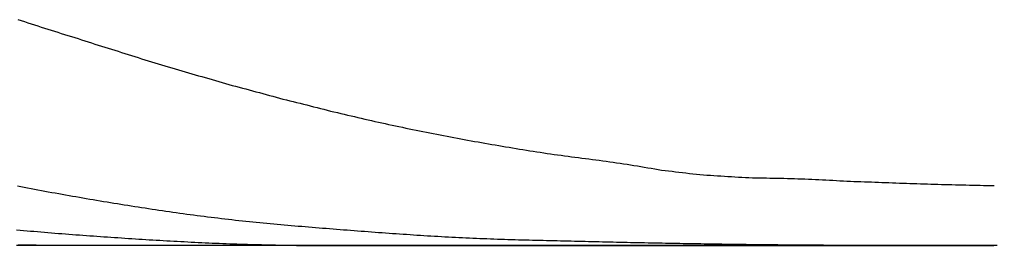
# Model space of a CAD drawing. Extents: x -4 to 218, y 0 to 27.
# Drawn here: x 51.65 to 79.44, y 0 to 6.46 of the extents above; entities that cross this region are included whole.
import ezdxf

# ---------------------------------------------------------------- set-up
doc = ezdxf.new("R2010")
doc.units = 0
doc.header["$MEASUREMENT"] = 0
doc.layers.add('Buttocks', color=7, linetype='Continuous')

msp = doc.modelspace()

# ---------------------------------------------------------------- linework, layer by layer
at = {"layer": 'Buttocks', "color": 135}
for points in [[(51.60164, 6.4605), (51.69675, 6.42939), (51.79193, 6.39837), (51.88705, 6.36746), (51.98225, 6.33663), (52.07732, 6.30594), (52.17262, 6.27527), (52.26783, 6.24471), (52.36306, 6.21425), (52.45835, 6.18383), (52.55373, 6.15346), (52.64898, 6.12319), (52.7443, 6.09294), (52.83968, 6.06271), (52.93497, 6.03253), (53.03031, 6.00235), (53.12566, 5.97217), (53.22103, 5.94199), (53.31631, 5.91182), (53.41163, 5.88161), (53.50694, 5.85134), (53.60202, 5.82104), (53.69704, 5.7905), (53.79147, 5.75828), (53.88719, 5.72789), (53.98289, 5.69808), (54.07845, 5.66846), (54.17401, 5.63891), (54.2696, 5.60937), (54.36518, 5.57985), (54.46073, 5.55034), (54.55627, 5.52081), (54.65181, 5.49124), (54.74729, 5.46164), (54.84275, 5.43196), (54.93812, 5.40217), (55.03331, 5.37212), (55.12737, 5.33996), (55.22305, 5.30909), (55.3189, 5.27959), (55.41457, 5.25043), (55.51036, 5.2214), (55.6061, 5.19248), (55.70187, 5.16365), (55.79765, 5.13488), (55.89345, 5.10617), (55.98922, 5.07752), (56.08499, 5.04894), (56.18085, 5.02041), (56.27669, 4.99198), (56.3725, 4.96373), (56.46821, 4.93675), (56.56483, 4.90943), (56.6612, 4.88157), (56.75727, 4.8537), (56.85332, 4.82578), (56.9494, 4.79785), (57.04543, 4.76993), (57.14148, 4.74203), (57.23751, 4.71415), (57.33355, 4.68632), (57.42962, 4.65855), (57.52571, 4.63087), (57.62176, 4.60337), (57.71783, 4.57621), (57.8143, 4.55209), (57.91171, 4.52749), (58.00856, 4.50162), (58.10511, 4.47551), (58.20169, 4.44922), (58.29824, 4.42285), (58.39464, 4.39646), (58.49108, 4.37), (58.58749, 4.34352), (58.68394, 4.31702), (58.7804, 4.2905), (58.87676, 4.26403), (58.97306, 4.23762), (59.06936, 4.21132), (59.1658, 4.18652), (59.26346, 4.16288), (59.36074, 4.13866), (59.45779, 4.11434), (59.55482, 4.08993), (59.65179, 4.06547), (59.74883, 4.04095), (59.84572, 4.01642), (59.94269, 3.99183), (60.03952, 3.96724), (60.13647, 3.94257), (60.23331, 3.91789), (60.33015, 3.89314), (60.42692, 3.86828), (60.52335, 3.84312), (60.62108, 3.82008), (60.71856, 3.79727), (60.81598, 3.77453), (60.9134, 3.75181), (61.01081, 3.72911), (61.10823, 3.70641), (61.20565, 3.68373), (61.30307, 3.66105), (61.40047, 3.63838), (61.49782, 3.61572), (61.59515, 3.59306), (61.69257, 3.57038), (61.7897, 3.54774), (61.88712, 3.52572), (61.98517, 3.50473), (62.08303, 3.48377), (62.18092, 3.46281), (62.27877, 3.44187), (62.37655, 3.42095), (62.47438, 3.40003), (62.57218, 3.37913), (62.6699, 3.35827), (62.76775, 3.3374), (62.86558, 3.31657), (62.96331, 3.29581), (63.06097, 3.27515), (63.15852, 3.25477), (63.25714, 3.23673), (63.35555, 3.21804), (63.45389, 3.19918), (63.55219, 3.18024), (63.65043, 3.16128), (63.74858, 3.14232), (63.84677, 3.12333), (63.94493, 3.10435), (64.04317, 3.08536), (64.14133, 3.0664), (64.23947, 3.04748), (64.33765, 3.0286), (64.43565, 3.00988), (64.53345, 2.99174), (64.63274, 2.97612), (64.73148, 2.95935), (64.8299, 2.94249), (64.92867, 2.92552), (65.02725, 2.90858), (65.1259, 2.89163), (65.22449, 2.87472), (65.3231, 2.85784), (65.42159, 2.84103), (65.52023, 2.82426), (65.61881, 2.80756), (65.7175, 2.79094), (65.8161, 2.77444), (65.91473, 2.75806), (66.01337, 2.74185), (66.11218, 2.72578), (66.21088, 2.70993), (66.30962, 2.69428), (66.40836, 2.67887), (66.50729, 2.66368), (66.60609, 2.64878), (66.70499, 2.63415), (66.80386, 2.61982), (66.90308, 2.60574), (67.00204, 2.59198), (67.10114, 2.57849), (67.20021, 2.56528), (67.29939, 2.55228), (67.39857, 2.53948), (67.49782, 2.5268), (67.59707, 2.51417), (67.69628, 2.50155), (67.79553, 2.48887), (67.89475, 2.47609), (67.99372, 2.4632), (68.09297, 2.45009), (68.19212, 2.43678), (68.29123, 2.42324), (68.39035, 2.40942), (68.4892, 2.39536), (68.58824, 2.38098), (68.68724, 2.3663), (68.78617, 2.35137), (68.88505, 2.33622), (68.98383, 2.32086), (69.0826, 2.3053), (69.18134, 2.28956), (69.27999, 2.27364), (69.3788, 2.2575), (69.47728, 2.24121), (69.57584, 2.22466), (69.67448, 2.20777), (69.77267, 2.19042), (69.87073, 2.17184), (69.96987, 2.15736), (70.06927, 2.14493), (70.16858, 2.13299), (70.26798, 2.12125), (70.36744, 2.10961), (70.4668, 2.09802), (70.56613, 2.08642), (70.6652, 2.07478), (70.76453, 2.0629), (70.86373, 2.05073), (70.96302, 2.0391), (71.06247, 2.02929), (71.16238, 2.02107), (71.26223, 2.01373), (71.36192, 2.00686), (71.46175, 2.00023), (71.56177, 1.99378), (71.6615, 1.98749), (71.76141, 1.98129), (71.86121, 1.9752), (71.96102, 1.96919), (72.06078, 1.96326), (72.16056, 1.9574), (72.26031, 1.95164), (72.36012, 1.94597), (72.45979, 1.94052), (72.55966, 1.93689), (72.65981, 1.93532), (72.75995, 1.93383), (72.86001, 1.9323), (72.96013, 1.93069), (73.06013, 1.92898), (73.16008, 1.92716), (73.26009, 1.92521), (73.36014, 1.92313), (73.46014, 1.92089), (73.5601, 1.91848), (73.66003, 1.91589), (73.76004, 1.91309), (73.85998, 1.91006), (73.95996, 1.90677), (74.05988, 1.90318), (74.15977, 1.89929), (74.25967, 1.89511), (74.35963, 1.89065), (74.4595, 1.88594), (74.55933, 1.88099), (74.6591, 1.87582), (74.75909, 1.87043), (74.85892, 1.86485), (74.95863, 1.85913), (75.05837, 1.85329), (75.15821, 1.84742), (75.25783, 1.84177), (75.3575, 1.83742), (75.45771, 1.83462), (75.55774, 1.83121), (75.65788, 1.82752), (75.75803, 1.82373), (75.85797, 1.81989), (75.95791, 1.81603), (76.05782, 1.81216), (76.15784, 1.80828), (76.25768, 1.80443), (76.3577, 1.80059), (76.45764, 1.79678), (76.55748, 1.79301), (76.65746, 1.78928), (76.75735, 1.7856), (76.85732, 1.78199), (76.95726, 1.77845), (77.0572, 1.775), (77.15724, 1.77164), (77.25715, 1.76838), (77.35706, 1.76523), (77.45704, 1.76216), (77.55695, 1.7592), (77.65691, 1.75633), (77.75684, 1.75355), (77.8568, 1.75086), (77.9568, 1.74825), (78.05678, 1.74572), (78.15669, 1.74325), (78.25665, 1.74084), (78.35673, 1.73848), (78.4567, 1.73615), (78.55676, 1.73385), (78.65673, 1.73157), (78.75677, 1.72931), (78.85676, 1.72707), (78.95675, 1.72485), (79.05674, 1.72266), (79.1568, 1.72049), (79.2568, 1.71834), (79.35677, 1.71623), (79.4567, 1.71415)], [(79.48637, 0), (79.38634, 0), (79.28645, 0), (79.18632, 0), (79.08628, 0), (78.98638, 0), (78.88629, 0), (78.78634, 0), (78.68627, 0), (78.58628, 0), (78.4863, 0), (78.38631, 0), (78.28631, 0), (78.18616, 0), (78.08623, 0), (77.98616, 0), (77.88623, 0), (77.78617, 0), (77.68632, 0), (77.58634, 0), (77.48613, 0), (77.38604, 0), (77.28617, 0), (77.18613, 0), (77.08615, 0), (76.98632, 0), (76.88615, 0), (76.786, 0), (76.6861, 0), (76.58614, 0), (76.48598, 0), (76.38598, 0), (76.28603, 0), (76.18613, 0), (76.08604, 0), (76.0434, 0), (75.98532, 0.00015), (75.88571, 0.00048), (75.7859, 0.00084), (75.68599, 0.00122), (75.58597, 0.00162), (75.48611, 0.00204), (75.38611, 0.00247), (75.28609, 0.00291), (75.18599, 0.00337), (75.08614, 0.00385), (74.98617, 0.00434), (74.88614, 0.00484), (74.78621, 0.00537), (74.68615, 0.00591), (74.58601, 0.00647), (74.48622, 0.00706), (74.38617, 0.00767), (74.28618, 0.0083), (74.18624, 0.00897), (74.08607, 0.00967), (73.98607, 0.01039), (73.88616, 0.01115), (73.78605, 0.01193), (73.68596, 0.01274), (73.58603, 0.01357), (73.48596, 0.01443), (73.38612, 0.01531), (73.28601, 0.01622), (73.18602, 0.01714), (73.08585, 0.01809), (72.98574, 0.01904), (72.88549, 0.02), (72.78539, 0.02098), (72.68576, 0.02209), (72.58596, 0.02329), (72.48598, 0.02454), (72.3859, 0.02582), (72.28606, 0.02712), (72.18601, 0.02845), (72.08597, 0.0298), (71.98611, 0.03116), (71.88614, 0.03256), (71.78618, 0.03397), (71.686, 0.03541), (71.58602, 0.03688), (71.48603, 0.03836), (71.38609, 0.03988), (71.28621, 0.04142), (71.18613, 0.043), (71.08604, 0.0446), (70.98606, 0.04624), (70.886, 0.0479), (70.78606, 0.04958), (70.68609, 0.05128), (70.58617, 0.053), (70.48614, 0.05475), (70.3862, 0.05651), (70.28599, 0.05828), (70.18624, 0.06006), (70.08626, 0.06185), (69.98599, 0.06365), (69.88609, 0.06543), (69.78562, 0.06719), (69.68571, 0.06893), (69.58565, 0.07077), (69.48602, 0.07277), (69.38601, 0.07485), (69.28592, 0.07699), (69.18617, 0.07916), (69.08632, 0.08135), (68.98618, 0.08356), (68.88632, 0.08578), (68.78616, 0.08803), (68.68643, 0.09027), (68.58638, 0.09254), (68.48641, 0.09481), (68.38646, 0.09709), (68.28636, 0.09939), (68.18637, 0.10169), (68.08637, 0.104), (67.9865, 0.10633), (67.88654, 0.10866), (67.78649, 0.11101), (67.68652, 0.11338), (67.58659, 0.11575), (67.48644, 0.11814), (67.38658, 0.12054), (67.28674, 0.12295), (67.18673, 0.12538), (67.08675, 0.12782), (66.98663, 0.13027), (66.8867, 0.13274), (66.78684, 0.13521), (66.68661, 0.1377), (66.58701, 0.1402), (66.48682, 0.14272), (66.38686, 0.14526), (66.28687, 0.14782), (66.18699, 0.1504), (66.08675, 0.15302), (65.9871, 0.15565), (65.88683, 0.15836), (65.78687, 0.16111), (65.68678, 0.16397), (65.58676, 0.16698), (65.48663, 0.17024), (65.38676, 0.1737), (65.28693, 0.17717), (65.18713, 0.18058), (65.08706, 0.18404), (64.98731, 0.1876), (64.88741, 0.19131), (64.78738, 0.1952), (64.68741, 0.19926), (64.5875, 0.20352), (64.48779, 0.20796), (64.38799, 0.21261), (64.28794, 0.21747), (64.18813, 0.22247), (64.08826, 0.22761), (63.98835, 0.23286), (63.88866, 0.2382), (63.78844, 0.24365), (63.68882, 0.24915), (63.58882, 0.25475), (63.4888, 0.2604), (63.38873, 0.26612), (63.28872, 0.27186), (63.18911, 0.27813), (63.08953, 0.2848), (62.98983, 0.29154), (62.89016, 0.29832), (62.79051, 0.30512), (62.69074, 0.31194), (62.59083, 0.31879), (62.49117, 0.32563), (62.3912, 0.33251), (62.29136, 0.3394), (62.19169, 0.34631), (62.09162, 0.35329), (61.99181, 0.3604), (61.89204, 0.36777), (61.79253, 0.37525), (61.69287, 0.38274), (61.59315, 0.39026), (61.4936, 0.39778), (61.39384, 0.40533), (61.29411, 0.41289), (61.19439, 0.42047), (61.09459, 0.42808), (60.99496, 0.43571), (60.89522, 0.44339), (60.7953, 0.45113), (60.6957, 0.4589), (60.59583, 0.46673), (60.49622, 0.47458), (60.39633, 0.48249), (60.29689, 0.49043), (60.19718, 0.49849), (60.09747, 0.50665), (59.99779, 0.5149), (59.89826, 0.52321), (59.79869, 0.53159), (59.69885, 0.54002), (59.59925, 0.54846), (59.49971, 0.55692), (59.40008, 0.5654), (59.30025, 0.57391), (59.20062, 0.5824), (59.10081, 0.59094), (59.00117, 0.60005), (58.90198, 0.60966), (58.80258, 0.61943), (58.70291, 0.62928), (58.60364, 0.63913), (58.50391, 0.64905), (58.40457, 0.65895), (58.30496, 0.6689), (58.20544, 0.67885), (58.10581, 0.68884), (58.00605, 0.69888), (57.90649, 0.709), (57.80706, 0.72024), (57.70802, 0.73187), (57.60881, 0.74356), (57.50955, 0.75531), (57.41023, 0.7671), (57.31087, 0.77894), (57.21149, 0.79085), (57.11229, 0.80282), (57.0131, 0.81488), (56.91357, 0.82713), (56.81427, 0.83956), (56.71518, 0.8522), (56.61571, 0.86516), (56.51675, 0.87831), (56.4177, 0.89165), (56.31848, 0.90522), (56.21968, 0.91899), (56.12045, 0.93304), (56.02163, 0.94721), (55.92292, 0.96149), (55.82378, 0.97592), (55.7251, 0.99034), (55.62592, 1.00488), (55.52703, 1.01941), (55.42791, 1.03402), (55.32915, 1.0486), (55.22975, 1.06332), (55.13087, 1.07805), (55.03228, 1.09362), (54.93357, 1.10962), (54.83509, 1.12558), (54.73639, 1.14156), (54.63772, 1.15754), (54.53916, 1.17349), (54.44011, 1.18953), (54.34134, 1.20551), (54.24273, 1.22147), (54.14398, 1.23744), (54.04498, 1.25346), (53.94582, 1.2695), (53.84745, 1.28579), (53.74895, 1.30277), (53.65062, 1.31988), (53.55212, 1.33707), (53.45393, 1.35425), (53.35528, 1.37152), (53.25659, 1.38881), (53.15827, 1.40605), (53.05973, 1.42334), (52.96128, 1.44061), (52.86262, 1.45793), (52.764, 1.47527), (52.66563, 1.49268), (52.56702, 1.51036), (52.46873, 1.52828), (52.37061, 1.54646), (52.27214, 1.56489), (52.17412, 1.58337), (52.07578, 1.60199), (51.97753, 1.62066), (51.87921, 1.63938), (51.78099, 1.6581), (51.68252, 1.67688), (51.58464, 1.69556)], [(51.56175, 0.45155), (51.66142, 0.44252), (51.76093, 0.43351), (51.86064, 0.4245), (51.96022, 0.41551), (52.05982, 0.40653), (52.15938, 0.39756), (52.25895, 0.3886), (52.35841, 0.37966), (52.45746, 0.37077), (52.55761, 0.36323), (52.65761, 0.35568), (52.75739, 0.34815), (52.85716, 0.34061), (52.95684, 0.33307), (53.0565, 0.32554), (53.1563, 0.31799), (53.25603, 0.31046), (53.35582, 0.30292), (53.45548, 0.2954), (53.55511, 0.28788), (53.65482, 0.28037), (53.75439, 0.27289), (53.85392, 0.26548), (53.95374, 0.25844), (54.05351, 0.25178), (54.15349, 0.2451), (54.25322, 0.23844), (54.35325, 0.23177), (54.45304, 0.22512), (54.55283, 0.21848), (54.65258, 0.21185), (54.75234, 0.20523), (54.85202, 0.19864), (54.95187, 0.19206), (55.05168, 0.18552), (55.15126, 0.17907), (55.25101, 0.17274), (55.35071, 0.16664), (55.45063, 0.16078), (55.55057, 0.15505), (55.65051, 0.1494), (55.75026, 0.1438), (55.85028, 0.13822), (55.95028, 0.13268), (56.04992, 0.12719), (56.14976, 0.12172), (56.24984, 0.11628), (56.34951, 0.1109), (56.44933, 0.10559), (56.54902, 0.10037), (56.64919, 0.09527), (56.74901, 0.09035), (56.84888, 0.08562), (56.94884, 0.08111), (57.04877, 0.0768), (57.14877, 0.07267), (57.24868, 0.06867), (57.34855, 0.06475), (57.44839, 0.0609), (57.54837, 0.05705), (57.64828, 0.05317), (57.74793, 0.04927), (57.84816, 0.04549), (57.94813, 0.042), (58.04818, 0.03882), (58.14809, 0.03592), (58.24816, 0.03319), (58.34826, 0.0306), (58.44811, 0.02809), (58.54805, 0.02566), (58.64813, 0.02327), (58.74798, 0.02093), (58.84793, 0.01864), (58.94788, 0.01639), (59.04744, 0.01421), (59.14765, 0.0124), (59.24777, 0.01076), (59.3478, 0.00911), (59.44794, 0.00745), (59.54793, 0.0058), (59.64798, 0.00414), (59.74804, 0.00249), (59.84795, 0.00084), (59.89853, 0), (59.94754, 0), (60.04771, 0), (60.14775, 0), (60.24783, 0), (60.34778, 0), (60.44801, 0), (60.54787, 0), (60.64793, 0), (60.74797, 0), (60.84817, 0), (60.94801, 0), (61.04803, 0), (61.14807, 0), (61.24803, 0), (61.34809, 0), (61.44809, 0), (61.54816, 0), (61.64812, 0), (61.74809, 0), (61.84811, 0), (61.94815, 0), (62.04813, 0), (62.14811, 0), (62.24817, 0), (62.34816, 0), (62.44817, 0), (62.54808, 0), (62.6481, 0), (62.74808, 0), (62.8482, 0), (62.94818, 0), (63.04818, 0), (63.14817, 0), (63.24818, 0), (63.34818, 0), (63.4482, 0), (63.54826, 0), (63.6482, 0), (63.74836, 0), (63.8483, 0), (63.94831, 0), (64.04831, 0), (64.14837, 0), (64.24836, 0), (64.34839, 0), (64.44828, 0), (64.54836, 0), (64.64828, 0), (64.74832, 0), (64.84832, 0), (64.94839, 0), (65.04842, 0), (65.14843, 0), (65.24854, 0), (65.34845, 0), (65.44839, 0), (65.54841, 0), (65.64832, 0), (65.7485, 0), (65.8485, 0), (65.94847, 0), (66.04852, 0), (66.14848, 0), (66.2485, 0), (66.3484, 0), (66.44842, 0), (66.54848, 0), (66.64853, 0), (66.74857, 0), (66.84853, 0), (66.94843, 0), (67.0485, 0), (67.14861, 0), (67.24852, 0), (67.3487, 0), (67.44855, 0), (67.54852, 0), (67.64862, 0), (67.74858, 0), (67.84867, 0), (67.94868, 0), (68.04864, 0), (68.1486, 0), (68.24866, 0), (68.34861, 0), (68.44865, 0), (68.54869, 0), (68.64867, 0), (68.74867, 0), (68.84872, 0), (68.94867, 0), (69.04874, 0), (69.14867, 0), (69.24875, 0), (69.34877, 0), (69.44862, 0), (69.54859, 0), (69.64862, 0), (69.74866, 0), (69.84858, 0), (69.94856, 0), (70.04864, 0), (70.14875, 0), (70.24866, 0), (70.34859, 0), (70.44881, 0), (70.54865, 0), (70.64864, 0), (70.7487, 0), (70.84869, 0), (70.9487, 0), (71.04868, 0), (71.14873, 0), (71.24873, 0), (71.34881, 0), (71.44882, 0), (71.54882, 0), (71.64875, 0), (71.74891, 0), (71.84895, 0), (71.94886, 0), (72.04887, 0), (72.1488, 0), (72.24889, 0), (72.34895, 0), (72.44887, 0), (72.54891, 0), (72.64896, 0), (72.74895, 0), (72.84898, 0), (72.94902, 0), (73.04903, 0), (73.14898, 0), (73.24908, 0), (73.34903, 0), (73.44907, 0), (73.549, 0), (73.64901, 0), (73.74908, 0), (73.8491, 0), (73.94907, 0), (74.04898, 0), (74.14898, 0), (74.24905, 0), (74.34913, 0), (74.44912, 0), (74.54914, 0), (74.64919, 0), (74.74918, 0), (74.84912, 0), (74.94913, 0), (75.04919, 0), (75.14914, 0), (75.24918, 0), (75.34923, 0), (75.44917, 0), (75.54921, 0), (75.6492, 0), (75.74922, 0), (75.84917, 0), (75.94923, 0), (76.04926, 0), (76.14923, 0), (76.2492, 0), (76.34929, 0), (76.44933, 0), (76.54929, 0), (76.64927, 0), (76.74926, 0), (76.84936, 0), (76.94933, 0), (77.04936, 0), (77.14935, 0), (77.2493, 0), (77.34936, 0), (77.44944, 0), (77.54931, 0), (77.6495, 0), (77.74945, 0), (77.84939, 0), (77.9494, 0), (78.04936, 0), (78.14946, 0), (78.24944, 0), (78.34943, 0), (78.44939, 0), (78.54939, 0), (78.64944, 0), (78.74947, 0), (78.84949, 0), (78.9494, 0), (79.04951, 0), (79.14947, 0), (79.24942, 0), (79.34949, 0), (79.44955, 0)], [(79.46127, 0), (79.36135, 0), (79.2613, 0), (79.16113, 0), (79.06113, 0), (78.96135, 0), (78.86128, 0), (78.76125, 0), (78.66126, 0), (78.5611, 0), (78.46101, 0), (78.3613, 0), (78.26116, 0), (78.16101, 0), (78.06104, 0), (77.9611, 0), (77.86107, 0), (77.76109, 0), (77.66121, 0), (77.56104, 0), (77.46092, 0), (77.36106, 0), (77.26089, 0), (77.16077, 0), (77.06084, 0), (76.96077, 0), (76.86071, 0), (76.76088, 0), (76.66089, 0), (76.56092, 0), (76.46073, 0), (76.3608, 0), (76.26068, 0), (76.1608, 0), (76.06066, 0), (75.9609, 0), (75.86063, 0), (75.76067, 0), (75.66058, 0), (75.56068, 0), (75.46069, 0), (75.36068, 0), (75.26057, 0), (75.16071, 0), (75.06062, 0), (74.96038, 0), (74.86039, 0), (74.76054, 0), (74.6606, 0), (74.56042, 0), (74.46036, 0), (74.36034, 0), (74.2604, 0), (74.16028, 0), (74.06052, 0), (73.96046, 0), (73.86028, 0), (73.76028, 0), (73.66042, 0), (73.56033, 0), (73.46023, 0), (73.36032, 0), (73.26034, 0), (73.16026, 0), (73.06011, 0), (72.96008, 0), (72.86012, 0), (72.76012, 0), (72.66008, 0), (72.56013, 0), (72.45995, 0), (72.36014, 0), (72.25996, 0), (72.16013, 0), (72.06002, 0), (71.96003, 0), (71.85989, 0), (71.75997, 0), (71.65997, 0), (71.55988, 0), (71.45988, 0), (71.3599, 0), (71.2598, 0), (71.15986, 0), (71.05979, 0), (70.95977, 0), (70.85992, 0), (70.75977, 0), (70.65967, 0), (70.55988, 0), (70.45972, 0), (70.35973, 0), (70.25975, 0), (70.15987, 0), (70.05981, 0), (69.9597, 0), (69.85972, 0), (69.75964, 0), (69.65966, 0), (69.55965, 0), (69.45959, 0), (69.35957, 0), (69.25948, 0), (69.15953, 0), (69.05962, 0), (68.95953, 0), (68.85968, 0), (68.75951, 0), (68.65939, 0), (68.55946, 0), (68.45943, 0), (68.35937, 0), (68.25951, 0), (68.15934, 0), (68.05941, 0), (67.95911, 0), (67.8593, 0), (67.75938, 0), (67.65937, 0), (67.5593, 0), (67.4593, 0), (67.35918, 0), (67.25943, 0), (67.15917, 0), (67.05909, 0), (66.95928, 0), (66.85912, 0), (66.75909, 0), (66.65929, 0), (66.55895, 0), (66.45915, 0), (66.35909, 0), (66.25909, 0), (66.159, 0), (66.05894, 0), (65.95893, 0), (65.85914, 0), (65.75909, 0), (65.65904, 0), (65.55896, 0), (65.45901, 0), (65.35885, 0), (65.25888, 0), (65.15867, 0), (65.05888, 0), (64.95866, 0), (64.85894, 0), (64.75866, 0), (64.65871, 0), (64.5589, 0), (64.45867, 0), (64.3588, 0), (64.2588, 0), (64.15865, 0), (64.05874, 0), (63.95868, 0), (63.85865, 0), (63.75864, 0), (63.65847, 0), (63.55874, 0), (63.45855, 0), (63.35863, 0), (63.25846, 0), (63.15857, 0), (63.05836, 0), (62.95836, 0), (62.85843, 0), (62.75848, 0), (62.65836, 0), (62.55836, 0), (62.45855, 0), (62.35825, 0), (62.25841, 0), (62.15829, 0), (62.0585, 0), (61.95848, 0), (61.85833, 0), (61.7584, 0), (61.65841, 0), (61.55848, 0), (61.45832, 0), (61.35831, 0), (61.25813, 0), (61.15815, 0), (61.05814, 0), (60.95805, 0), (60.8581, 0), (60.75816, 0), (60.65797, 0), (60.55802, 0), (60.45783, 0), (60.35785, 0), (60.2576, 0), (60.15767, 0), (60.05746, 0), (59.95766, 0), (59.85764, 0), (59.75779, 0), (59.65762, 0), (59.55766, 0), (59.45778, 0), (59.35767, 0), (59.25775, 0), (59.15793, 0), (59.05773, 0), (58.95781, 0), (58.85794, 0), (58.75768, 0), (58.6578, 0), (58.55784, 0), (58.45772, 0), (58.35774, 0), (58.25767, 0), (58.15771, 0), (58.05777, 0), (57.95762, 0), (57.85763, 0), (57.75771, 0), (57.65782, 0), (57.55746, 0), (57.45734, 0), (57.35764, 0), (57.25758, 0), (57.1577, 0), (57.05755, 0), (56.9575, 0), (56.85759, 0), (56.75744, 0), (56.65739, 0), (56.55742, 0), (56.45752, 0), (56.3573, 0), (56.25755, 0), (56.1576, 0), (56.05723, 0), (55.9573, 0), (55.8574, 0), (55.75751, 0), (55.65728, 0), (55.55708, 0), (55.45742, 0), (55.3573, 0), (55.25727, 0), (55.15711, 0), (55.05742, 0), (54.95723, 0), (54.85728, 0), (54.75733, 0), (54.65727, 0), (54.55706, 0), (54.45712, 0), (54.35712, 0), (54.25694, 0), (54.15683, 0), (54.05721, 0), (53.95705, 0), (53.857, 0), (53.75693, 0), (53.65705, 0), (53.55698, 0), (53.45692, 0), (53.35706, 0), (53.25681, 0), (53.15673, 0), (53.05678, 0), (52.95666, 0), (52.8568, 0), (52.75691, 0), (52.65683, 0), (52.55656, 0), (52.45676, 0), (52.35677, 0), (52.25665, 0), (52.15654, 0), (52.05673, 0), (51.95676, 0), (51.85653, 0), (51.7565, 0), (51.65657, 0), (51.55653, 0)], [(79.481, 0), (79.38103, 0), (79.2808, 0), (79.18084, 0), (79.08076, 0), (78.98061, 0), (78.88065, 0), (78.78065, 0), (78.68054, 0), (78.58035, 0), (78.48038, 0), (78.38029, 0), (78.2803, 0), (78.18037, 0), (78.08031, 0), (77.98002, 0), (77.88002, 0), (77.78014, 0), (77.67987, 0), (77.5799, 0), (77.4799, 0), (77.37983, 0), (77.27974, 0), (77.1797, 0), (77.0797, 0), (76.97955, 0), (76.87943, 0), (76.77946, 0), (76.6793, 0), (76.57922, 0), (76.47929, 0), (76.37923, 0), (76.27907, 0), (76.17915, 0), (76.07904, 0), (75.97872, 0), (75.87883, 0), (75.77877, 0), (75.67887, 0), (75.57861, 0), (75.47855, 0), (75.3784, 0), (75.27853, 0), (75.17837, 0), (75.07858, 0), (74.97821, 0), (74.87817, 0), (74.77833, 0), (74.67795, 0), (74.57813, 0), (74.47797, 0), (74.37799, 0), (74.2778, 0), (74.1779, 0), (74.07773, 0), (73.97765, 0), (73.87762, 0), (73.77751, 0), (73.6776, 0), (73.57747, 0), (73.47732, 0), (73.37736, 0), (73.27729, 0), (73.17728, 0), (73.0771, 0), (72.97712, 0), (72.87711, 0), (72.77695, 0), (72.67697, 0), (72.57681, 0), (72.47686, 0), (72.37672, 0), (72.27679, 0), (72.17656, 0), (72.07658, 0), (71.9763, 0), (71.8765, 0), (71.77654, 0), (71.67636, 0), (71.57632, 0), (71.47617, 0), (71.37598, 0), (71.27601, 0), (71.17593, 0), (71.07607, 0), (70.97588, 0), (70.87556, 0), (70.77584, 0), (70.67563, 0), (70.57552, 0), (70.4754, 0), (70.3754, 0), (70.27543, 0), (70.17526, 0), (70.0752, 0), (69.97513, 0), (69.87529, 0), (69.77515, 0), (69.6751, 0), (69.57498, 0), (69.47518, 0), (69.37475, 0), (69.27485, 0), (69.1747, 0), (69.07471, 0), (68.97461, 0), (68.87463, 0), (68.77454, 0), (68.67451, 0), (68.5742, 0), (68.47432, 0), (68.37424, 0), (68.27422, 0), (68.17415, 0), (68.07403, 0), (67.97408, 0), (67.87393, 0), (67.77395, 0), (67.67399, 0), (67.57387, 0), (67.47363, 0), (67.37354, 0), (67.27351, 0), (67.17372, 0), (67.07339, 0), (66.97359, 0), (66.8735, 0), (66.77313, 0), (66.67338, 0), (66.57304, 0), (66.47323, 0), (66.37318, 0), (66.2728, 0), (66.17306, 0), (66.07282, 0), (65.97287, 0), (65.87278, 0), (65.77273, 0), (65.67249, 0), (65.57248, 0), (65.47253, 0), (65.37244, 0), (65.27231, 0), (65.17244, 0), (65.07228, 0), (64.97247, 0), (64.87222, 0), (64.77196, 0), (64.67212, 0), (64.57195, 0), (64.47195, 0), (64.37177, 0), (64.27175, 0), (64.17164, 0), (64.0716, 0), (63.97162, 0), (63.87172, 0), (63.77152, 0), (63.67163, 0), (63.57138, 0), (63.47133, 0), (63.37115, 0), (63.27131, 0), (63.17133, 0), (63.07108, 0), (62.97124, 0), (62.87071, 0), (62.77087, 0), (62.67092, 0), (62.57088, 0), (62.47082, 0), (62.3707, 0), (62.27057, 0), (62.17046, 0), (62.07044, 0), (61.9702, 0), (61.87042, 0), (61.77047, 0), (61.67056, 0), (61.57037, 0), (61.47019, 0), (61.37007, 0), (61.27008, 0), (61.17008, 0), (61.0701, 0), (60.9701, 0), (60.86974, 0), (60.76978, 0), (60.66974, 0), (60.56995, 0), (60.46992, 0), (60.36974, 0), (60.26963, 0), (60.16949, 0), (60.06928, 0), (59.96902, 0), (59.86931, 0), (59.76923, 0), (59.66925, 0), (59.56903, 0), (59.4689, 0), (59.36903, 0), (59.26928, 0), (59.1689, 0), (59.06864, 0), (58.96862, 0), (58.86833, 0), (58.76807, 0), (58.66815, 0), (58.56854, 0), (58.46862, 0), (58.36839, 0), (58.26826, 0), (58.16801, 0), (58.06778, 0), (57.96796, 0), (57.86817, 0), (57.76824, 0), (57.66812, 0), (57.56767, 0), (57.46744, 0), (57.3678, 0), (57.2681, 0), (57.16796, 0), (57.06783, 0), (56.96732, 0), (56.86749, 0), (56.76737, 0), (56.66709, 0), (56.5676, 0), (56.46729, 0), (56.36714, 0), (56.26679, 0), (56.16689, 0), (56.06757, 0), (55.96736, 0), (55.8672, 0), (55.7669, 0), (55.66636, 0), (55.56618, 0), (55.46586, 0), (55.36643, 0), (55.26662, 0), (55.16666, 0), (55.06635, 0), (54.96602, 0), (54.86592, 0), (54.76662, 0), (54.66612, 0), (54.56646, 0), (54.46613, 0), (54.36584, 0), (54.26538, 0), (54.1657, 0), (54.06583, 0), (53.96638, 0), (53.86583, 0), (53.76534, 0), (53.66525, 0), (53.56523, 0), (53.46537, 0), (53.36542, 0), (53.26533, 0), (53.16536, 0), (53.06495, 0), (52.96497, 0), (52.86522, 0), (52.76571, 0), (52.66503, 0), (52.56502, 0), (52.46459, 0), (52.36444, 0), (52.2645, 0), (52.16428, 0), (52.0647, 0), (51.96484, 0), (51.86436, 0), (51.76432, 0), (51.66416, 0), (51.56429, 0)], [(79.53194, 0), (79.43196, 0), (79.33175, 0), (79.23175, 0), (79.1317, 0), (79.03162, 0), (78.93154, 0), (78.83148, 0), (78.73142, 0), (78.63148, 0), (78.53129, 0), (78.43139, 0), (78.33145, 0), (78.23115, 0), (78.13111, 0), (78.03117, 0), (77.93108, 0), (77.83091, 0), (77.73103, 0), (77.63096, 0), (77.53082, 0), (77.43079, 0), (77.33086, 0), (77.23072, 0), (77.13063, 0), (77.0306, 0), (76.9305, 0), (76.83043, 0), (76.73055, 0), (76.63046, 0), (76.53028, 0), (76.43022, 0), (76.33023, 0), (76.2301, 0), (76.12997, 0), (76.03012, 0), (75.93017, 0), (75.83011, 0), (75.72998, 0), (75.62994, 0), (75.52971, 0), (75.42968, 0), (75.32966, 0), (75.22959, 0), (75.12968, 0), (75.02962, 0), (74.92961, 0), (74.82935, 0), (74.72947, 0), (74.6293, 0), (74.52908, 0), (74.42928, 0), (74.32912, 0), (74.22921, 0), (74.12928, 0), (74.02892, 0), (73.92902, 0), (73.82883, 0), (73.72893, 0), (73.62875, 0), (73.52867, 0), (73.42849, 0), (73.32877, 0), (73.22854, 0), (73.12849, 0), (73.0284, 0), (72.92847, 0), (72.82829, 0), (72.72836, 0), (72.62815, 0), (72.52808, 0), (72.42828, 0), (72.32818, 0), (72.2282, 0), (72.12808, 0), (72.02803, 0), (71.92773, 0), (71.82784, 0), (71.72807, 0), (71.62781, 0), (71.52771, 0), (71.42768, 0), (71.32754, 0), (71.22758, 0), (71.12749, 0), (71.02739, 0), (70.92749, 0), (70.82737, 0), (70.72736, 0), (70.62725, 0), (70.52746, 0), (70.42711, 0), (70.32706, 0), (70.22718, 0), (70.12695, 0), (70.02687, 0), (69.9268, 0), (69.82676, 0), (69.72666, 0), (69.62675, 0), (69.52664, 0), (69.42651, 0), (69.32648, 0), (69.22655, 0), (69.12645, 0), (69.02643, 0), (68.92645, 0), (68.82622, 0), (68.72641, 0), (68.62607, 0), (68.52618, 0), (68.4261, 0), (68.32593, 0), (68.22613, 0), (68.12593, 0), (68.02581, 0), (67.92581, 0), (67.82542, 0), (67.72559, 0), (67.6254, 0), (67.5253, 0), (67.425, 0), (67.32507, 0), (67.22511, 0), (67.12534, 0), (67.02512, 0), (66.92556, 0), (66.82531, 0), (66.72527, 0), (66.62522, 0), (66.52516, 0), (66.42505, 0), (66.32533, 0), (66.22493, 0), (66.12501, 0), (66.025, 0), (65.92476, 0), (65.82479, 0), (65.72472, 0), (65.62464, 0), (65.52483, 0), (65.42464, 0), (65.32453, 0), (65.22443, 0), (65.12433, 0), (65.02426, 0), (64.9244, 0), (64.82406, 0), (64.72424, 0), (64.62411, 0), (64.52408, 0), (64.42413, 0), (64.32403, 0), (64.22404, 0), (64.12408, 0), (64.02384, 0), (63.92377, 0), (63.82354, 0), (63.7235, 0), (63.62337, 0), (63.52374, 0), (63.42365, 0), (63.32349, 0), (63.22336, 0), (63.12349, 0), (63.02335, 0), (62.92327, 0), (62.82335, 0), (62.72303, 0), (62.62317, 0), (62.52314, 0), (62.42317, 0), (62.323, 0), (62.22282, 0), (62.1229, 0), (62.02288, 0), (61.92289, 0), (61.82263, 0), (61.72261, 0), (61.62257, 0), (61.52258, 0), (61.42255, 0), (61.32254, 0), (61.2223, 0), (61.12245, 0), (61.02231, 0), (60.92222, 0), (60.82209, 0), (60.72232, 0), (60.62225, 0), (60.5221, 0), (60.42201, 0), (60.32201, 0), (60.22207, 0), (60.12177, 0), (60.02185, 0), (59.9217, 0), (59.82172, 0), (59.7218, 0), (59.62159, 0), (59.52155, 0), (59.42159, 0), (59.32142, 0), (59.22126, 0), (59.12123, 0), (59.02122, 0), (58.92123, 0), (58.82108, 0), (58.72109, 0), (58.62098, 0), (58.52116, 0), (58.42104, 0), (58.32096, 0), (58.22089, 0), (58.12078, 0), (58.02073, 0), (57.92051, 0), (57.82069, 0), (57.72078, 0), (57.62029, 0), (57.52066, 0), (57.42033, 0), (57.32051, 0), (57.22058, 0), (57.12017, 0), (57.02017, 0), (56.92024, 0), (56.82012, 0), (56.72004, 0), (56.62, 0), (56.51995, 0), (56.41987, 0), (56.31981, 0), (56.2197, 0), (56.11966, 0), (56.01971, 0), (55.91985, 0), (55.81965, 0), (55.71948, 0), (55.61956, 0), (55.5194, 0), (55.41936, 0), (55.31921, 0), (55.21944, 0), (55.1192, 0), (55.01922, 0), (54.91919, 0), (54.81913, 0), (54.71895, 0), (54.61878, 0), (54.51884, 0), (54.41905, 0), (54.31891, 0), (54.21894, 0), (54.11885, 0), (54.01865, 0), (53.9187, 0), (53.81865, 0), (53.71862, 0), (53.61824, 0), (53.51818, 0), (53.41837, 0), (53.31825, 0), (53.21823, 0), (53.11806, 0), (53.01826, 0), (52.91813, 0), (52.8179, 0), (52.71786, 0), (52.67795, 0), (52.61749, 0.00087), (52.51765, 0.00227), (52.4176, 0.00358), (52.31755, 0.00475), (52.21751, 0.00589), (52.11745, 0.00719), (52.01736, 0.00871), (51.91742, 0.01046), (51.81776, 0.01241), (51.71751, 0.01454), (51.61745, 0.0168)], [(79.54216, 0), (79.44219, 0), (79.3421, 0), (79.24215, 0), (79.14204, 0), (79.04185, 0), (78.94184, 0), (78.84177, 0), (78.74174, 0), (78.64168, 0), (78.54165, 0), (78.44148, 0), (78.34146, 0), (78.24142, 0), (78.1414, 0), (78.04132, 0), (77.94124, 0), (77.8411, 0), (77.741, 0), (77.64095, 0), (77.54092, 0), (77.44098, 0), (77.34081, 0), (77.24085, 0), (77.14059, 0), (77.04066, 0), (76.94057, 0), (76.84061, 0), (76.74059, 0), (76.64028, 0), (76.54017, 0), (76.43981, 0), (76.34017, 0), (76.24005, 0), (76.1401, 0), (76.0398, 0), (75.93988, 0), (75.83985, 0), (75.73972, 0), (75.63955, 0), (75.53952, 0), (75.43957, 0), (75.33937, 0), (75.23937, 0), (75.1394, 0), (75.03938, 0), (74.93916, 0), (74.83915, 0), (74.73923, 0), (74.63908, 0), (74.53899, 0), (74.43867, 0), (74.33878, 0), (74.23882, 0), (74.13876, 0), (74.0388, 0), (73.93859, 0), (73.83842, 0), (73.73835, 0), (73.63844, 0), (73.53836, 0), (73.43817, 0), (73.33817, 0), (73.23827, 0), (73.138, 0), (73.03785, 0), (72.9379, 0), (72.83783, 0), (72.7376, 0), (72.63757, 0), (72.53748, 0), (72.4375, 0), (72.33751, 0), (72.23744, 0), (72.1374, 0), (72.03701, 0), (71.93716, 0), (71.83718, 0), (71.73719, 0), (71.63701, 0), (71.53705, 0), (71.43681, 0), (71.33678, 0), (71.23685, 0), (71.13664, 0), (71.03655, 0), (70.93661, 0), (70.83649, 0), (70.73634, 0), (70.63629, 0), (70.5361, 0), (70.43632, 0), (70.33614, 0), (70.23587, 0), (70.13597, 0), (70.03599, 0), (69.93596, 0), (69.83585, 0), (69.73556, 0), (69.63578, 0), (69.53572, 0), (69.43549, 0), (69.33551, 0), (69.23557, 0), (69.13526, 0), (69.03523, 0), (68.93526, 0), (68.83524, 0), (68.73502, 0), (68.63494, 0), (68.53497, 0), (68.43497, 0), (68.33485, 0), (68.2347, 0), (68.13442, 0), (68.03465, 0), (67.93472, 0), (67.83434, 0), (67.73437, 0), (67.6344, 0), (67.53418, 0), (67.4341, 0), (67.33419, 0), (67.23399, 0), (67.13407, 0), (67.03403, 0), (66.93402, 0), (66.83361, 0), (66.73394, 0), (66.63363, 0), (66.53362, 0), (66.43349, 0), (66.33334, 0), (66.23333, 0), (66.13326, 0), (66.03332, 0), (65.93319, 0), (65.83308, 0), (65.73315, 0), (65.63295, 0), (65.53316, 0), (65.43298, 0), (65.33266, 0), (65.23291, 0), (65.13261, 0), (65.03258, 0), (64.93262, 0), (64.83251, 0), (64.73241, 0), (64.63235, 0), (64.5323, 0), (64.4322, 0), (64.33221, 0), (64.23216, 0), (64.13201, 0), (64.03182, 0), (63.93196, 0), (63.83187, 0), (63.7317, 0), (63.63132, 0), (63.53153, 0), (63.43163, 0), (63.33141, 0), (63.23128, 0), (63.13149, 0), (63.03112, 0), (62.9313, 0), (62.83109, 0), (62.73129, 0), (62.63097, 0), (62.53106, 0), (62.43092, 0), (62.33072, 0), (62.23054, 0), (62.13082, 0), (62.03066, 0), (61.93055, 0), (61.8305, 0), (61.73047, 0), (61.63019, 0), (61.53035, 0), (61.4305, 0), (61.33012, 0), (61.23005, 0), (61.12993, 0), (61.03005, 0), (60.92969, 0), (60.8294, 0), (60.72974, 0), (60.62976, 0), (60.5299, 0), (60.42965, 0), (60.32972, 0), (60.22943, 0), (60.12956, 0), (60.02941, 0), (59.92915, 0), (59.82916, 0), (59.72904, 0), (59.62899, 0), (59.52847, 0), (59.42853, 0), (59.3291, 0), (59.22869, 0), (59.12858, 0), (59.02874, 0), (58.92853, 0), (58.8283, 0), (58.72902, 0), (58.62868, 0), (58.52831, 0), (58.42851, 0), (58.32865, 0), (58.22808, 0), (58.12729, 0), (58.02765, 0), (57.92803, 0), (57.82751, 0), (57.72766, 0), (57.62787, 0), (57.5275, 0), (57.42704, 0), (57.32793, 0), (57.2275, 0), (57.12712, 0), (57.02741, 0), (56.92751, 0), (56.82698, 0), (56.72633, 0), (56.62704, 0), (56.527, 0), (56.42666, 0), (56.32666, 0), (56.22716, 0), (56.12663, 0), (56.02654, 0), (55.92686, 0), (55.82664, 0), (55.72625, 0), (55.62682, 0), (55.52664, 0), (55.42586, 0), (55.32541, 0), (55.22624, 0), (55.12579, 0), (55.02562, 0), (54.92588, 0), (54.82612, 0), (54.72533, 0), (54.62556, 0), (54.52591, 0), (54.42573, 0), (54.32535, 0), (54.22561, 0), (54.12564, 0), (54.02483, 0), (53.92463, 0), (53.82572, 0), (53.72512, 0), (53.62484, 0), (53.52525, 0), (53.42522, 0), (53.32423, 0), (53.22517, 0), (53.12506, 0), (53.02442, 0), (52.92427, 0), (52.82484, 0), (52.72479, 0), (52.62391, 0), (52.52357, 0), (52.42465, 0), (52.32394, 0), (52.22371, 0), (52.12451, 0), (52.02417, 0), (51.92327, 0), (51.82455, 0), (51.72417, 0), (51.6236, 0)], [(79.53584, 0), (79.4358, 0), (79.33581, 0), (79.23581, 0), (79.13585, 0), (79.03569, 0), (78.93583, 0), (78.83569, 0), (78.73555, 0), (78.63573, 0), (78.53573, 0), (78.43559, 0), (78.33569, 0), (78.23576, 0), (78.13558, 0), (78.03565, 0), (77.93546, 0), (77.8356, 0), (77.73553, 0), (77.63549, 0), (77.53551, 0), (77.43549, 0), (77.33549, 0), (77.23532, 0), (77.13539, 0), (77.03549, 0), (76.93533, 0), (76.83534, 0), (76.73529, 0), (76.63548, 0), (76.53534, 0), (76.43539, 0), (76.3352, 0), (76.23524, 0), (76.13514, 0), (76.03519, 0), (75.9352, 0), (75.83507, 0), (75.73492, 0), (75.63542, 0), (75.53506, 0), (75.43507, 0), (75.33523, 0), (75.23524, 0), (75.13512, 0), (75.03503, 0), (74.93498, 0), (74.83499, 0), (74.73513, 0), (74.63514, 0), (74.53501, 0), (74.43496, 0), (74.33495, 0), (74.2349, 0), (74.13495, 0), (74.03494, 0), (73.93504, 0), (73.83488, 0), (73.73499, 0), (73.63467, 0), (73.53483, 0), (73.43493, 0), (73.33471, 0), (73.2348, 0), (73.13463, 0), (73.03467, 0), (72.93474, 0), (72.83463, 0), (72.7348, 0), (72.63477, 0), (72.53473, 0), (72.43461, 0), (72.33453, 0), (72.23453, 0), (72.13475, 0), (72.03441, 0), (71.93454, 0), (71.83445, 0), (71.73447, 0), (71.63454, 0), (71.53452, 0), (71.43445, 0), (71.33446, 0), (71.23431, 0), (71.13432, 0), (71.03427, 0), (70.93428, 0), (70.83421, 0), (70.73444, 0), (70.63413, 0), (70.53445, 0), (70.43416, 0), (70.33424, 0), (70.23427, 0), (70.13425, 0), (70.03427, 0), (69.93422, 0), (69.83419, 0), (69.73412, 0), (69.634, 0), (69.53403, 0), (69.43414, 0), (69.33411, 0), (69.23421, 0), (69.13416, 0), (69.03411, 0), (68.93401, 0), (68.83389, 0), (68.73386, 0), (68.63403, 0), (68.53384, 0), (68.43391, 0), (68.33398, 0), (68.23395, 0), (68.13383, 0), (68.03383, 0), (67.93386, 0), (67.83374, 0), (67.73405, 0), (67.63373, 0), (67.53374, 0), (67.43376, 0), (67.33379, 0), (67.2338, 0), (67.13367, 0), (67.03375, 0), (66.93371, 0), (66.83351, 0), (66.73388, 0), (66.63376, 0), (66.53349, 0), (66.43351, 0), (66.33371, 0), (66.23362, 0), (66.13364, 0), (66.03367, 0), (65.93367, 0), (65.83362, 0), (65.73372, 0), (65.63347, 0), (65.53345, 0), (65.43347, 0), (65.33351, 0), (65.23354, 0), (65.13344, 0), (65.03336, 0), (64.93343, 0), (64.83337, 0), (64.73348, 0), (64.63324, 0), (64.53355, 0), (64.43334, 0), (64.33311, 0), (64.23331, 0), (64.13337, 0), (64.03317, 0), (63.93321, 0), (63.83332, 0), (63.73317, 0), (63.63326, 0), (63.53307, 0), (63.43314, 0), (63.33303, 0), (63.23309, 0), (63.13345, 0), (63.03323, 0), (62.9331, 0), (62.83322, 0), (62.73302, 0), (62.6329, 0), (62.53288, 0), (62.43295, 0), (62.33294, 0), (62.23282, 0), (62.13315, 0), (62.03288, 0), (61.93306, 0), (61.83283, 0), (61.73281, 0), (61.6329, 0), (61.53258, 0), (61.43268, 0), (61.33292, 0), (61.23307, 0), (61.13294, 0), (61.03276, 0), (60.93272, 0), (60.83264, 0), (60.73276, 0), (60.63304, 0), (60.53307, 0), (60.43276, 0), (60.33285, 0), (60.23286, 0), (60.13269, 0), (60.03231, 0), (59.93261, 0), (59.83262, 0), (59.73258, 0), (59.63257, 0), (59.53263, 0), (59.4327, 0), (59.33271, 0), (59.23253, 0), (59.13219, 0), (59.03247, 0), (58.93213, 0), (58.83252, 0), (58.73265, 0), (58.63249, 0), (58.53235, 0), (58.43219, 0), (58.33213, 0), (58.23206, 0), (58.13235, 0), (58.03263, 0), (57.93282, 0), (57.83243, 0), (57.73236, 0), (57.63208, 0), (57.53205, 0), (57.43213, 0), (57.33231, 0), (57.23251, 0), (57.13229, 0), (57.03262, 0), (56.93253, 0), (56.83203, 0), (56.73202, 0), (56.63182, 0), (56.53187, 0), (56.43193, 0), (56.33208, 0), (56.23224, 0), (56.13247, 0), (56.03204, 0), (55.93193, 0), (55.83151, 0), (55.73168, 0), (55.63114, 0), (55.53168, 0), (55.43261, 0), (55.33222, 0), (55.23187, 0), (55.1317, 0), (55.03169, 0), (54.93118, 0), (54.83157, 0), (54.73209, 0), (54.63205, 0), (54.53198, 0), (54.43195, 0), (54.33196, 0), (54.23165, 0), (54.1312, 0), (54.03139, 0), (53.93166, 0), (53.83163, 0), (53.73188, 0), (53.63192, 0), (53.53178, 0), (53.43146, 0), (53.33136, 0), (53.23132, 0), (53.13134, 0), (53.03108, 0), (52.93158, 0), (52.83209, 0), (52.73172, 0), (52.63145, 0), (52.53123, 0), (52.43116, 0), (52.33105, 0), (52.23139, 0), (52.13193, 0), (52.03146, 0), (51.9317, 0), (51.83141, 0), (51.73112, 0), (51.63115, 0)], [(79.44518, 0), (79.34531, 0), (79.24503, 0), (79.145, 0), (79.04498, 0), (78.94508, 0), (78.84506, 0), (78.74503, 0), (78.64496, 0), (78.54491, 0), (78.44491, 0), (78.34475, 0), (78.24483, 0), (78.14474, 0), (78.04465, 0), (77.94458, 0), (77.84477, 0), (77.74458, 0), (77.64462, 0), (77.54462, 0), (77.44454, 0), (77.34467, 0), (77.24429, 0), (77.14432, 0), (77.04426, 0), (76.94431, 0), (76.84423, 0), (76.74409, 0), (76.64418, 0), (76.54415, 0), (76.44407, 0), (76.34415, 0), (76.244, 0), (76.14399, 0), (76.04394, 0), (75.94395, 0), (75.84393, 0), (75.7439, 0), (75.64391, 0), (75.54397, 0), (75.4437, 0), (75.34359, 0), (75.24358, 0), (75.14383, 0), (75.04369, 0), (74.94355, 0), (74.84369, 0), (74.74357, 0), (74.64349, 0), (74.54342, 0), (74.44337, 0), (74.34336, 0), (74.2433, 0), (74.14323, 0), (74.04338, 0), (73.94309, 0), (73.84315, 0), (73.74309, 0), (73.64298, 0), (73.543, 0), (73.44312, 0), (73.34286, 0), (73.24288, 0), (73.14289, 0), (73.04283, 0), (72.94297, 0), (72.84277, 0), (72.74269, 0), (72.64274, 0), (72.5427, 0), (72.4427, 0), (72.34257, 0), (72.24251, 0), (72.14259, 0), (72.04235, 0), (71.94258, 0), (71.84235, 0), (71.74224, 0), (71.64249, 0), (71.54237, 0), (71.44234, 0), (71.34207, 0), (71.2422, 0), (71.14215, 0), (71.04208, 0), (70.94215, 0), (70.84201, 0), (70.7421, 0), (70.6421, 0), (70.54202, 0), (70.44184, 0), (70.34188, 0), (70.24192, 0), (70.14188, 0), (70.04172, 0), (69.94179, 0), (69.84159, 0), (69.7418, 0), (69.64169, 0), (69.54159, 0), (69.44155, 0), (69.34147, 0), (69.24149, 0), (69.14142, 0), (69.04133, 0), (68.94134, 0), (68.84132, 0), (68.74123, 0), (68.64129, 0), (68.54129, 0), (68.44109, 0), (68.34116, 0), (68.24117, 0), (68.141, 0), (68.04089, 0), (67.94087, 0), (67.84087, 0), (67.74093, 0), (67.64105, 0), (67.54092, 0), (67.44082, 0), (67.34083, 0), (67.24068, 0), (67.14072, 0), (67.04073, 0), (66.94072, 0), (66.84052, 0), (66.74067, 0), (66.64053, 0), (66.54063, 0), (66.44054, 0), (66.34052, 0), (66.24044, 0), (66.14044, 0), (66.04036, 0), (65.94041, 0), (65.84033, 0), (65.74023, 0), (65.63995, 0), (65.54038, 0), (65.44021, 0), (65.34025, 0), (65.24007, 0), (65.14005, 0), (65.03988, 0), (64.93999, 0), (64.84003, 0), (64.73991, 0), (64.63972, 0), (64.53979, 0), (64.43962, 0), (64.33958, 0), (64.2398, 0), (64.13973, 0), (64.0396, 0), (63.93948, 0), (63.83974, 0), (63.73952, 0), (63.6394, 0), (63.53931, 0), (63.43943, 0), (63.33942, 0), (63.23914, 0), (63.13937, 0), (63.03917, 0), (62.93935, 0), (62.8391, 0), (62.73904, 0), (62.63904, 0), (62.53904, 0), (62.43915, 0), (62.33891, 0), (62.2393, 0), (62.13889, 0), (62.03856, 0), (61.93885, 0), (61.83869, 0), (61.73875, 0), (61.63897, 0), (61.53841, 0), (61.4387, 0), (61.33862, 0), (61.23839, 0), (61.13868, 0), (61.03867, 0), (60.93853, 0), (60.83836, 0), (60.73883, 0), (60.63855, 0), (60.53824, 0), (60.43866, 0), (60.33833, 0), (60.23814, 0), (60.13836, 0), (60.03837, 0), (59.93795, 0), (59.83812, 0), (59.7384, 0), (59.63806, 0), (59.53807, 0), (59.43798, 0), (59.33788, 0), (59.2377, 0), (59.13784, 0), (59.03784, 0), (58.93787, 0), (58.83768, 0), (58.73779, 0), (58.63769, 0), (58.53772, 0), (58.43748, 0), (58.33771, 0), (58.23759, 0), (58.13773, 0), (58.03785, 0), (57.93755, 0), (57.83732, 0), (57.73748, 0), (57.63709, 0), (57.53732, 0), (57.43739, 0), (57.33719, 0), (57.23735, 0), (57.13738, 0), (57.03696, 0), (56.93706, 0), (56.83721, 0), (56.73715, 0), (56.63715, 0), (56.53697, 0), (56.43706, 0), (56.33703, 0), (56.237, 0), (56.13701, 0), (56.03685, 0), (55.9368, 0), (55.8367, 0), (55.73671, 0), (55.6368, 0), (55.53658, 0), (55.43649, 0), (55.33665, 0), (55.23649, 0), (55.13638, 0), (55.03596, 0), (54.93602, 0), (54.83602, 0), (54.73623, 0), (54.63618, 0), (54.53631, 0), (54.43614, 0), (54.33657, 0), (54.23605, 0), (54.13621, 0), (54.03626, 0), (53.93608, 0), (53.83582, 0), (53.73609, 0), (53.63596, 0), (53.53594, 0), (53.43579, 0), (53.33607, 0), (53.23593, 0), (53.13572, 0), (53.03588, 0), (52.93596, 0), (52.83561, 0), (52.73566, 0), (52.63569, 0), (52.53563, 0), (52.43572, 0), (52.33531, 0), (52.23546, 0), (52.13547, 0), (52.03526, 0), (51.9356, 0), (51.83525, 0), (51.73529, 0), (51.63523, 0)]]:
    msp.add_lwpolyline(points, dxfattribs=at)

doc.saveas('drawing.dxf')
